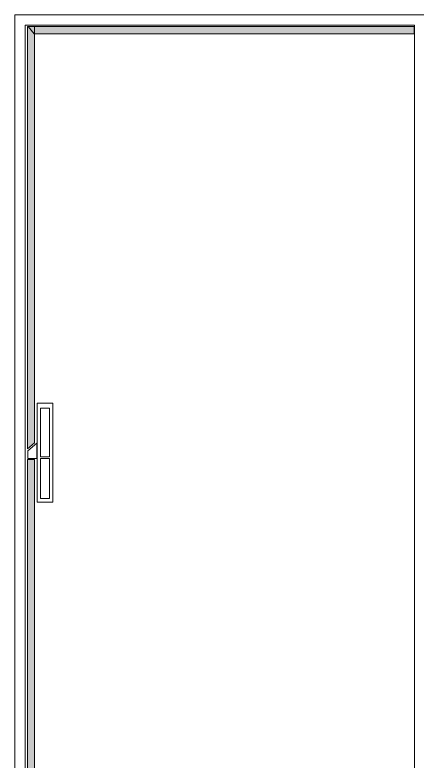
# Model space of a CAD drawing. Header units: inches. Extents: x 18739 to 22272, y 3658 to 7913.
# Drawn here: x 19884.8 to 20126.9, y 3965.2 to 4413.9 of the extents above; entities that cross this region are included whole.
import ezdxf

# ---------------------------------------------------------------- set-up
doc = ezdxf.new("R2010")
doc.units = ezdxf.units.IN
doc.header["$MEASUREMENT"] = 0
doc.layers.add('ENCLOSRURE', color=7, linetype='Continuous', lineweight=20)

msp = doc.modelspace()

# ---------------------------------------------------------------- hatches: boundary and pattern name
at = {"layer": 'ENCLOSRURE'}
h = msp.add_hatch(color=8, dxfattribs=at)
h.dxf.hatch_style = 1
h.paths.add_polyline_path([(19896.65493, 4156.61906), (19896.65493, 4406.91711), (19892.38942, 4406.91711), (19892.38942, 4153.0181)])
h = msp.add_hatch(color=8, dxfattribs=at)
h.dxf.hatch_style = 1
h.paths.add_polyline_path([(19896.32333, 4402.58983), (20125.20616, 4402.58983), (20125.20616, 4406.85534), (19892.72237, 4406.85534)])
h = msp.add_hatch(color=8, dxfattribs=at)
h.dxf.hatch_style = 1
h.paths.add_polyline_path([(19896.65493, 3910.33292), (19896.65493, 4146.50031), (19892.38942, 4146.50031), (19892.38942, 3910.33314)])

# ---------------------------------------------------------------- linework, layer by layer
for points in [[(19884.81135, 4413.88283), (20131.66018, 4413.88283), (20131.66018, 3903.31754), (19884.81135, 3903.31754)], [(19891.06351, 4407.63068), (20125.40803, 4407.63068), (20125.40803, 3909.38777), (19891.06351, 3909.38777)]]:
    msp.add_lwpolyline(points, close=True, dxfattribs=at)
at = {"layer": 'ENCLOSRURE', "color": 8}
for points in [[(19892.38942, 4153.0181), (19892.38942, 4406.91711), (19896.65493, 4406.91711), (19896.65493, 4156.61906)], [(19892.72237, 4406.85534), (20125.20616, 4406.85534), (20125.20616, 4402.58983), (19896.32333, 4402.58983)], [(19898.13788, 4180.47939), (19907.63099, 4180.47939), (19907.63099, 4120.943), (19898.13788, 4120.943)], [(19900.17552, 4177.50838), (19905.63141, 4177.50838), (19905.63141, 4148.11004), (19900.17552, 4148.11004)], [(19898.10412, 4156.37184), (19892.54974, 4151.74679), (19892.54974, 4147.12173), (19898.10412, 4147.12173)], [(19892.38942, 3910.33314), (19892.38942, 4146.50031), (19896.65493, 4146.50031), (19896.65493, 3910.33292)], [(19900.17552, 4147.12548), (19905.63141, 4147.12548), (19905.63141, 4123.12257), (19900.17552, 4123.12257)]]:
    msp.add_lwpolyline(points, close=True, dxfattribs=at)

doc.saveas('drawing.dxf')
